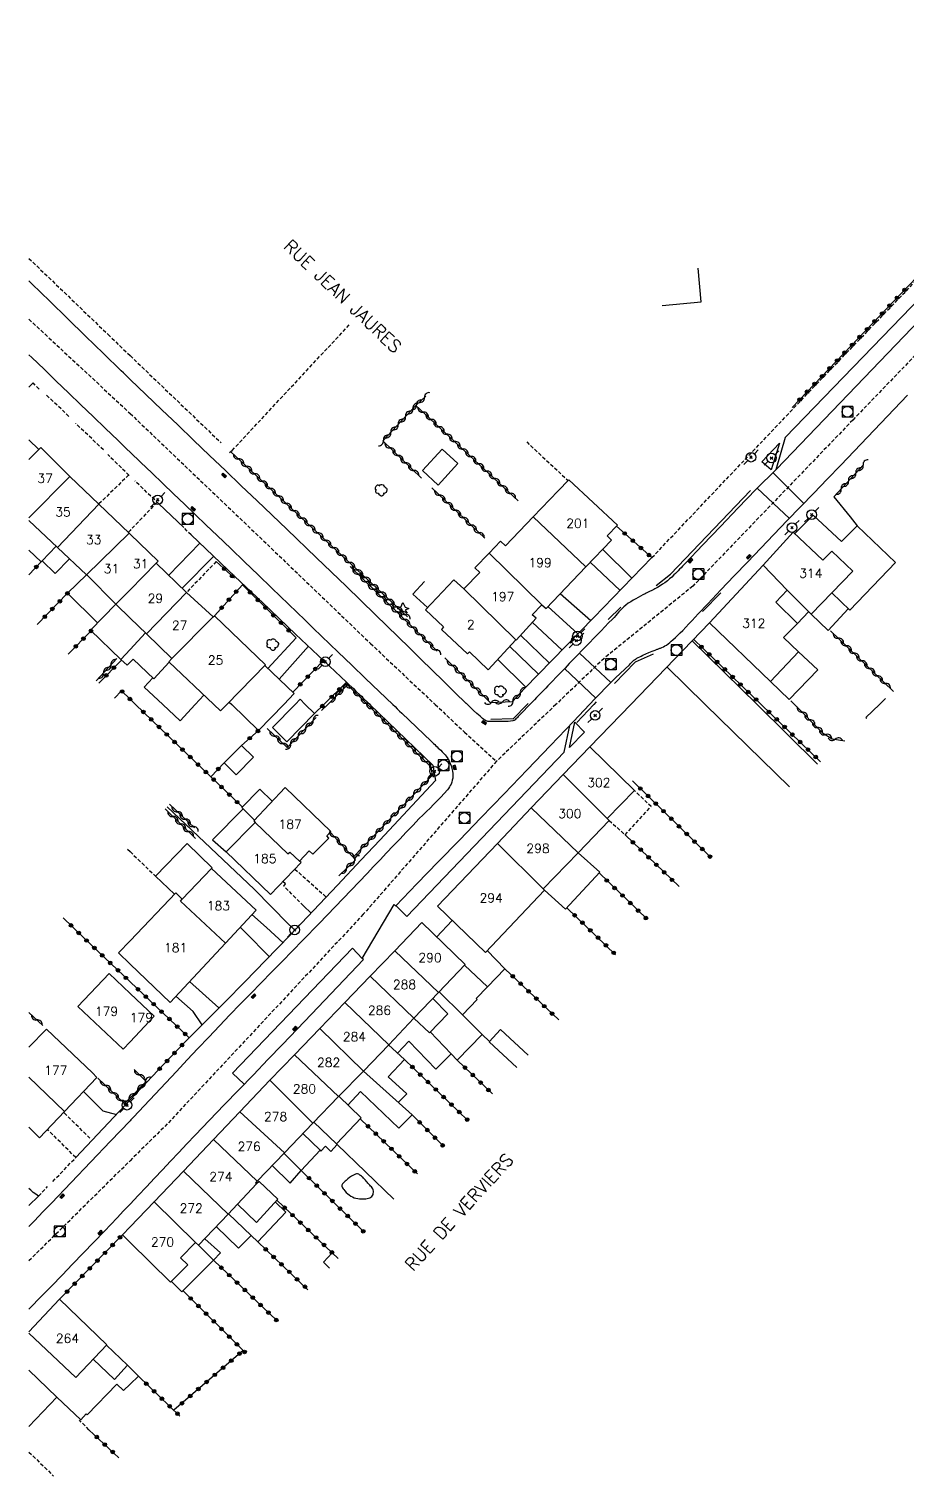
# Model space of a CAD drawing. Header units: millimetres. Extents: x 255999 to 257000, y 144000 to 145001.
# Drawn here: x 256000 to 256121.5, y 144564.2 to 144764.5 of the extents above; entities that cross this region are included whole.
import ezdxf
from ezdxf.enums import TextEntityAlignment as Align

# ---------------------------------------------------------------- set-up
doc = ezdxf.new("R2010")
doc.units = ezdxf.units.MM
doc.linetypes.add('DASHED', pattern=[0.75, 0.5, -0.25])
doc.layers.get('0').update_dxf_attribs({"linetype": 'CONTINUOUS'})
for name, color, linetype in [('W0001', 6, 'DASHED'), ('W0006', 2, 'CONTINUOUS'), ('W0008', 7, 'CONTINUOUS'), ('W0010', 4, 'CONTINUOUS'), ('W0014', 7, 'CONTINUOUS'), ('W0017', 7, 'CONTINUOUS'), ('W0020', 2, 'CONTINUOUS'), ('W0021', 2, 'CONTINUOUS'), ('W0101', 7, 'CONTINUOUS'), ('W0104', 1, 'CONTINUOUS'), ('W0112', 1, 'DASHED'), ('W0300', 7, 'CONTINUOUS'), ('W0303', 7, 'CONTINUOUS'), ('W0310', 3, 'CONTINUOUS'), ('W0323', 7, 'CONTINUOUS'), ('W0333', 7, 'CONTINUOUS'), ('W0401', 7, 'CONTINUOUS'), ('W0420', 7, 'CONTINUOUS'), ('W0473', 7, 'CONTINUOUS'), ('W0515', 5, 'CONTINUOUS'), ('W0989', 7, 'CONTINUOUS'), ('W0991', 7, 'CONTINUOUS'), ('W1102', 7, 'CONTINUOUS')]:
    doc.layers.add(name, color=color, linetype=linetype)
doc.styles.get("Standard").update_dxf_attribs({"font": 'romans.shx', "width": 0.85})

# ---------------------------------------------------------------- blocks, each defined once
blk = doc.blocks.new('T473')
for p, q in [((-0.166667, 0.166667), (0.166667, -0.166667)), ((-0.166667, -0.166667), (0.166667, 0.166667)), ((0.500001, 0.500001), (1.000002, 1.000002)), ((-1.000002, -1.000002), (-0.500001, -0.500001))]:
    blk.add_line(p, q)
blk.add_ellipse((0, 0), major_axis=(0.471405, 0.471405), ratio=1, start_param=5.4977871438, end_param=11.780972451)
blk = doc.blocks.new('T300')
for p, q in [((-0.8, 0.51), (-0.86, 0.34)), ((-0.86, 0.34), (-0.86, 0.17)), ((-0.86, 0.17), (-0.74, 0.06)), ((-0.69, 0.63), (-0.8, 0.51)), ((-0.8, -0.06), (-0.74, 0.06)), ((-0.74, 0.06), (-0.69, 0.11)), ((-0.57, 0.69), (-0.69, 0.63)), ((-0.46, 0.69), (-0.57, 0.69)), ((-0.29, 0.63), (-0.46, 0.69)), ((-0.29, 0.63), (-0.17, 0.74)), ((-0.23, 0.57), (-0.29, 0.63)), ((-0.17, 0.74), (-0.06, 0.8)), ((-0.06, 0.8), (0.06, 0.8)), ((0.06, 0.8), (0.23, 0.74)), ((0.23, 0.74), (0.34, 0.63)), ((0.34, 0.63), (0.4, 0.51)), ((0.46, 0.46), (0.34, 0.46)), ((0.4, 0.51), (0.4, 0.46)), ((0.57, 0.4), (0.46, 0.46)), ((0.57, 0.4), (0.69, 0.29)), ((0.69, 0.29), (0.74, 0.17)), ((0.74, 0.06), (0.69, -0.17)), ((0.74, 0.17), (0.74, 0.06)), ((-0.8, -0.17), (-0.8, -0.06)), ((-0.8, -0.23), (-0.8, -0.17)), ((-0.74, -0.34), (-0.8, -0.23)), ((-0.69, -0.4), (-0.74, -0.34)), ((-0.51, -0.46), (-0.69, -0.4)), ((-0.4, -0.46), (-0.51, -0.46)), ((-0.4, -0.46), (-0.34, -0.46)), ((-0.34, -0.46), (-0.34, -0.4)), ((-0.34, -0.51), (-0.34, -0.46)), ((-0.29, -0.63), (-0.34, -0.51)), ((-0.17, -0.74), (-0.29, -0.63)), ((-0.06, -0.8), (-0.17, -0.74)), ((0.06, -0.8), (-0.06, -0.8)), ((0.17, -0.74), (0.06, -0.8)), ((0.23, -0.69), (0.17, -0.74)), ((0.29, -0.46), (0.23, -0.46)), ((0.29, -0.63), (0.23, -0.69)), ((0.46, -0.4), (0.29, -0.46)), ((0.34, -0.51), (0.29, -0.63)), ((0.34, -0.51), (0.34, -0.46)), ((0.57, -0.34), (0.46, -0.4)), ((0.63, -0.29), (0.57, -0.34)), ((0.69, -0.17), (0.63, -0.29))]:
    blk.add_line(p, q)
blk = doc.blocks.new('T420')
for p, q in [((0.75, 0.75), (-0.75, 0.75)), ((-0.75, 0.75), (-0.75, -0.75)), ((0.75, 0.75), (0.75, -0.75)), ((0.75, -0.75), (-0.75, -0.75))]:
    blk.add_line(p, q)
blk.add_ellipse((0, 0), major_axis=(-0.53, 0.53), ratio=1, start_param=3.926991, end_param=10.210176)
blk = doc.blocks.new('T401')
for p, q in [((-0.3, 0.3), (0, 0.3)), ((-0.3, -0.25), (-0.3, 0.3)), ((-0.3, 0.15), (0, 0.15)), ((-0.3, 0), (0, 0)), ((0, 0.3), (0, -0.25)), ((-0.3, -0.15), (0, -0.15)), ((-0.3, -0.25), (-0.3, -0.3)), ((-0.3, -0.3), (0, -0.3)), ((0, -0.3), (0, -0.25))]:
    blk.add_line(p, q)
blk = doc.blocks.new('T303')
for p, q in [((-0.77, 0), (-0.28, 0.21)), ((-0.28, -0.21), (-0.77, 0)), ((-0.28, 0.21), (0, 0.83)), ((0, 0.83), (0.28, 0.21)), ((0.28, 0.21), (0.83, 0)), ((0.83, 0), (0.28, -0.21)), ((-0.49, -0.63), (-0.28, -0.21)), ((0, -0.35), (-0.49, -0.63)), ((0.56, -0.63), (0, -0.35)), ((0.28, -0.21), (0.56, -0.63))]:
    blk.add_line(p, q)
blk = doc.blocks.new('t310o')
at = {"color": 0, "linetype": 'Continuous'}
for centre, start, end in [((-0.5, 0.38), 216.8699, 323.1304), ((0.5, -0.37), 36.8699, 143.1303)]:
    blk.add_arc(centre, 0.625, start, end, dxfattribs=at)
blk = doc.blocks.new('t323o')
at = {"color": 0, "linetype": 'Continuous'}
for radius in [0.25, 0.15]:
    blk.add_circle((0, 0), radius, dxfattribs=at)

msp = doc.modelspace()

# ---------------------------------------------------------------- linework, layer by layer
at = {"layer": 'W0001'}
for points in [[(256195.74, 144796.29), (256187.9, 144788.56), (256170.92, 144770.86), (256156.11, 144755.4), (256138.83, 144736.1), (256114.03, 144710.35), (256091.88, 144687.36), (256079.6, 144677.37), (256072.94, 144671)], [(256000, 144724.3), (256013.21, 144712.01), (256014, 144711.26)], [(256014, 144711.26), (256032.46, 144693.65), (256047.27, 144679.43), (256056.22, 144671)], [(256056.22, 144671), (256060.29, 144667.16), (256064.72, 144663.14)], [(256072.94, 144671), (256064.72, 144663.14)], [(256064.72, 144663.14), (256046.28, 144641.96), (256019.15, 144612.96), (256014, 144607.87)], [(256000, 144594.04), (256014, 144607.87)]]:
    msp.add_lwpolyline(points, dxfattribs=at)
at = {"layer": 'W0006'}
for points in [[(256137.59, 144739.1), (256135.94, 144740.68), (256123.47, 144727.42), (256104.68, 144707.94), (256103.37, 144703.45)], [(256050.78, 144643.16), (256052.29, 144641.66), (256074.1, 144664.38), (256074.86, 144668.1)]]:
    msp.add_lwpolyline(points, dxfattribs=at)
at = {"layer": 'W0008'}
for points in [[(256103.47, 144703.55), (256137.61, 144739.12)], [(256050.76, 144643.14), (256053.71, 144646.17), (256056.66, 144649.2), (256059.61, 144652.24), (256062.55, 144655.29), (256065.76, 144658.62), (256068.97, 144661.96), (256072.18, 144665.3), (256075.38, 144668.64)], [(256046.13, 144635.84), (256050.57, 144643.31)], [(256050.57, 144643.31), (256050.76, 144643.14)], [(256046.29, 144635.7), (256046.13, 144635.84)]]:
    msp.add_lwpolyline(points, dxfattribs=at)
at = {"layer": 'W0010'}
for points in [[(256086.79, 144687.47), (256088.79, 144689.01), (256099.86, 144700.58)], [(256093.23, 144683.86), (256095.77, 144686.46)], [(256080.17, 144682.76), (256081.9, 144684.46)], [(256086.39, 144677.96), (256083.91, 144676.85), (256081.05, 144673.89)], [(256068.97, 144671), (256067.01, 144669.03), (256063.94, 144668.91)], [(256069.09, 144671.12), (256068.97, 144671)], [(256078.17, 144671), (256075.83, 144668.51)], [(256078.5, 144671.35), (256078.17, 144671)]]:
    msp.add_lwpolyline(points, dxfattribs=at)
at = {"layer": 'W0014'}
for points in [[(256014, 144715.98), (256013.7, 144716.28), (256013.39, 144716.57), (256013.09, 144716.87), (256012.78, 144717.16), (256010.3, 144719.56), (256007.82, 144721.97), (256005.35, 144724.38), (256002.88, 144726.8), (256000.41, 144729.21), (256000, 144729.61)], [(256000, 144719.38), (256000.39, 144719.01), (256002.09, 144717.37), (256003.79, 144715.73), (256005.49, 144714.1), (256007.19, 144712.46), (256008.89, 144710.82), (256010.59, 144709.18), (256012.3, 144707.55), (256012.72, 144707.14), (256013.15, 144706.73), (256013.57, 144706.32), (256014, 144705.91)], [(256060.69, 144671), (256060.65, 144671.04), (256060.61, 144671.08), (256060.57, 144671.11), (256060.53, 144671.15), (256058.95, 144672.67), (256057.37, 144674.2), (256055.81, 144675.74), (256054.24, 144677.28), (256052.68, 144678.82), (256051.11, 144680.36), (256049.55, 144681.89), (256047.97, 144683.42), (256043.89, 144687.37), (256039.79, 144691.3), (256035.68, 144695.23), (256031.58, 144699.15), (256029.39, 144701.26), (256027.19, 144703.36), (256024.99, 144705.46), (256022.79, 144707.56), (256020.59, 144709.67), (256018.39, 144711.77), (256016.19, 144713.88), (256014, 144715.98)], [(256077.6, 144671), (256078.33, 144671.77), (256079.07, 144672.53), (256079.82, 144673.29), (256080.56, 144674.04), (256081.19, 144674.66), (256081.83, 144675.28), (256082.46, 144675.89), (256083.1, 144676.5), (256083.26, 144676.65), (256083.41, 144676.81), (256083.57, 144676.97), (256083.74, 144677.11), (256083.83, 144677.18), (256083.94, 144677.25), (256084.04, 144677.31), (256084.14, 144677.38), (256084.34, 144677.49), (256084.54, 144677.6), (256084.75, 144677.7), (256084.95, 144677.8), (256085.38, 144677.99), (256085.82, 144678.18), (256086.25, 144678.35), (256086.69, 144678.53), (256086.78, 144678.56), (256086.86, 144678.6), (256086.95, 144678.63), (256087.04, 144678.66), (256087.13, 144678.7), (256087.21, 144678.73), (256087.3, 144678.77), (256087.39, 144678.8), (256087.6, 144678.89), (256087.81, 144678.99), (256088.02, 144679.09), (256088.22, 144679.2), (256088.47, 144679.37), (256088.69, 144679.55), (256088.91, 144679.75), (256089.13, 144679.94), (256089.48, 144680.26), (256089.81, 144680.58), (256090.15, 144680.92), (256090.48, 144681.25), (256090.92, 144681.71), (256091.35, 144682.16), (256091.78, 144682.63), (256092.22, 144683.09), (256092.64, 144683.55), (256093.07, 144684.02), (256093.51, 144684.48), (256093.94, 144684.94), (256095.77, 144686.86), (256097.6, 144688.78), (256099.44, 144690.69), (256101.28, 144692.61), (256103.12, 144694.52), (256104.96, 144696.43), (256106.81, 144698.34), (256108.64, 144700.25), (256110.5, 144702.18), (256112.35, 144704.12), (256114.2, 144706.05), (256116.05, 144707.99), (256117.91, 144709.92), (256119.76, 144711.86), (256121.61, 144713.79)], [(256014, 144705.91), (256015.5, 144704.47), (256017.01, 144703.03), (256018.51, 144701.59), (256020.02, 144700.15), (256021.53, 144698.71), (256023.03, 144697.27), (256024.53, 144695.82), (256026.04, 144694.38), (256027.93, 144692.56), (256029.83, 144690.74), (256031.72, 144688.92), (256033.62, 144687.1), (256034.77, 144685.99), (256035.92, 144684.88), (256037.07, 144683.77), (256038.21, 144682.67), (256039.36, 144681.56), (256040.51, 144680.45), (256041.66, 144679.34), (256042.81, 144678.23), (256044.69, 144676.42), (256046.58, 144674.61), (256048.46, 144672.81), (256050.35, 144671)], [(256103.47, 144703.55), (256100.62, 144700.74)], [(256100.62, 144700.74), (256098.17, 144698.19), (256095.72, 144695.63), (256093.27, 144693.07), (256090.82, 144690.51), (256090.63, 144690.31), (256090.44, 144690.11), (256090.25, 144689.9), (256090.06, 144689.7), (256089.87, 144689.5), (256089.68, 144689.3), (256089.48, 144689.1), (256089.28, 144688.91), (256088.98, 144688.63), (256088.67, 144688.36), (256088.36, 144688.09), (256088.03, 144687.84), (256087.69, 144687.62), (256087.35, 144687.4), (256087, 144687.2), (256086.64, 144687), (256086.47, 144686.91), (256086.3, 144686.83), (256086.13, 144686.74), (256085.96, 144686.66), (256085.78, 144686.58), (256085.61, 144686.5), (256085.44, 144686.41), (256085.27, 144686.32), (256084.95, 144686.16), (256084.63, 144685.99), (256084.32, 144685.81), (256084.01, 144685.63), (256083.65, 144685.42), (256083.3, 144685.21), (256082.95, 144684.99), (256082.61, 144684.74), (256082.36, 144684.52), (256082.12, 144684.29), (256081.88, 144684.05), (256081.65, 144683.8), (256081.43, 144683.55), (256081.21, 144683.3), (256080.98, 144683.05), (256080.75, 144682.81), (256080.23, 144682.27), (256079.71, 144681.73), (256079.18, 144681.19), (256078.66, 144680.65), (256078.14, 144680.11), (256077.61, 144679.57), (256077.09, 144679.03), (256076.57, 144678.49), (256075.98, 144677.87), (256075.38, 144677.26), (256074.79, 144676.65), (256074.2, 144676.03), (256073.61, 144675.42), (256073.02, 144674.81), (256072.42, 144674.19), (256071.83, 144673.58), (256071.52, 144673.26), (256071.21, 144672.94), (256070.9, 144672.61), (256070.59, 144672.29), (256070.27, 144671.97), (256069.96, 144671.65), (256069.65, 144671.32), (256069.34, 144671)], [(256017.96, 144698.77), (256021.42, 144695.46)], [(256022.46, 144694.46), (256025.48, 144691.57), (256028.51, 144688.69), (256031.54, 144685.82), (256034.57, 144682.94), (256036.91, 144680.72), (256039.26, 144678.5), (256041.61, 144676.29), (256043.96, 144674.07)], [(256086.22, 144691.31), (256078.19, 144683.01), (256068.6, 144673.22)], [(256083.29, 144671), (256094.21, 144682.29)], [(256043.96, 144674.07), (256047.17, 144671)], [(256050.35, 144671), (256050.67, 144670.7), (256050.98, 144670.39), (256051.3, 144670.09), (256051.62, 144669.78), (256052.63, 144668.82), (256053.63, 144667.85), (256054.64, 144666.89), (256055.65, 144665.92), (256055.82, 144665.76), (256055.99, 144665.61), (256056.16, 144665.45), (256056.33, 144665.29), (256056.5, 144665.13), (256056.66, 144664.97), (256056.83, 144664.81), (256056.99, 144664.65), (256057.2, 144664.45), (256057.4, 144664.25), (256057.6, 144664.05), (256057.77, 144663.82), (256057.98, 144663.51), (256058.16, 144663.18), (256058.32, 144662.84), (256058.45, 144662.49), (256058.55, 144662.15), (256058.62, 144661.79), (256058.67, 144661.44), (256058.67, 144661.08), (256058.65, 144660.8), (256058.6, 144660.52), (256058.53, 144660.25), (256058.43, 144659.99), (256058.32, 144659.78), (256058.2, 144659.58), (256058.06, 144659.39), (256057.91, 144659.2), (256057.46, 144658.67), (256056.99, 144658.15), (256056.51, 144657.65), (256056.01, 144657.15), (256055.51, 144656.67), (256055.01, 144656.19), (256054.52, 144655.7), (256054.03, 144655.2), (256053.12, 144654.26), (256052.22, 144653.31), (256051.32, 144652.36), (256050.42, 144651.42), (256049.51, 144650.47), (256048.61, 144649.52), (256047.71, 144648.57), (256046.81, 144647.63), (256044.59, 144645.31), (256042.37, 144643), (256040.15, 144640.69), (256037.92, 144638.39), (256036.48, 144636.9), (256035.04, 144635.42), (256033.59, 144633.95), (256032.14, 144632.47), (256030.69, 144630.99), (256029.25, 144629.51), (256027.81, 144628.03), (256026.38, 144626.54), (256024.88, 144624.97), (256023.39, 144623.39), (256021.9, 144621.81), (256020.42, 144620.23), (256018.94, 144618.64), (256017.46, 144617.06), (256015.97, 144615.48), (256014.48, 144613.9), (256014.36, 144613.78), (256014.24, 144613.65), (256014.12, 144613.53), (256014, 144613.4)], [(256047.17, 144671), (256055.91, 144662.61), (256056.25, 144660.46)], [(256069.34, 144671), (256068.93, 144670.58), (256068.53, 144670.16), (256068.12, 144669.74), (256067.71, 144669.32), (256067.61, 144669.21), (256067.52, 144669.1), (256067.41, 144668.99), (256067.3, 144668.89), (256067.22, 144668.84), (256067.14, 144668.8), (256067.05, 144668.77), (256066.97, 144668.74), (256066.35, 144668.64), (256065.72, 144668.63), (256065.09, 144668.65), (256064.48, 144668.66), (256064.29, 144668.65), (256064.1, 144668.64), (256063.91, 144668.64), (256063.73, 144668.64), (256063.65, 144668.64), (256063.58, 144668.64), (256063.51, 144668.65), (256063.43, 144668.67), (256063.36, 144668.69), (256063.29, 144668.72), (256063.22, 144668.76), (256063.15, 144668.8), (256062.96, 144668.93), (256062.78, 144669.07), (256062.61, 144669.22), (256062.43, 144669.37), (256061.99, 144669.76), (256061.55, 144670.17), (256061.12, 144670.59), (256060.69, 144671)], [(256075.38, 144668.64), (256077.6, 144671)], [(256077.62, 144665.14), (256083.29, 144671)], [(256021.4, 144624.09), (256024.26, 144626.94), (256027.11, 144629.8), (256029.94, 144632.67), (256032.76, 144635.57), (256036.09, 144639.03), (256039.4, 144642.51), (256042.7, 144646.01), (256046, 144649.51), (256048.57, 144652.24), (256051.13, 144654.97), (256053.69, 144657.71), (256056.25, 144660.46)], [(256014, 144601.85), (256015.12, 144603.04), (256016.25, 144604.23), (256017.37, 144605.43), (256018.49, 144606.62), (256019.61, 144607.81), (256020.74, 144609), (256021.86, 144610.19), (256022.99, 144611.38), (256025, 144613.48), (256027.02, 144615.58), (256029.04, 144617.68), (256031.06, 144619.77), (256033.08, 144621.86), (256035.1, 144623.96), (256037.11, 144626.05), (256039.13, 144628.15), (256040.92, 144630.04), (256042.72, 144631.92), (256044.51, 144633.81), (256046.29, 144635.7)], [(256017.06, 144619.51), (256014, 144616.27)], [(256014, 144616.27), (256006.49, 144608.3)], [(256014, 144613.4), (256011.29, 144610.55), (256008.57, 144607.7), (256005.84, 144604.85), (256003.12, 144602.01), (256001.94, 144600.79), (256000.77, 144599.57), (256000, 144598.77)], [(256001.34, 144602.96), (256000, 144601.67)], [(256000, 144587.33), (256000.18, 144587.51), (256001.64, 144589.02), (256003.11, 144590.53), (256004.58, 144592.04), (256006.05, 144593.55), (256007.52, 144595.06), (256008.98, 144596.58), (256010.44, 144598.1), (256011.33, 144599.03), (256012.22, 144599.97), (256013.11, 144600.91), (256014, 144601.85)]]:
    msp.add_lwpolyline(points, dxfattribs=at)
for points in [[(256102.71, 144703.44), (256101.45, 144704.58), (256103.9, 144707.14)], [(256075.54, 144668.53), (256076.89, 144667.17), (256074.81, 144665.03)]]:
    msp.add_lwpolyline(points, close=True, dxfattribs=at)
at = {"layer": 'W0017'}
for points in [[(256000.58, 144715.49), (256000, 144714.92)], [(256111.4, 144699.71), (256113.66, 144696.98), (256114.61, 144695.73)], [(256023.65, 144693.33), (256019.34, 144688.9)], [(256083.45, 144688.45), (256079.39, 144692.47)], [(256025.57, 144691.5), (256021.21, 144687.1)], [(256081.84, 144686.78), (256077.68, 144690.67)], [(256077.77, 144682.57), (256073.53, 144686.32)], [(256075.98, 144680.75), (256071.84, 144684.54)], [(256073.79, 144678.51), (256069.68, 144682.36)], [(256036.99, 144680.21), (256033.08, 144675.98)], [(256068.05, 144680.59), (256072.03, 144676.72)], [(256100.77, 144671), (256091.81, 144679.8)], [(256038.68, 144679.06), (256034.62, 144674.51)], [(256066.55, 144679), (256070.54, 144675.2)], [(256068.78, 144673.4), (256064.88, 144677.23)], [(256088.31, 144676.19), (256093.61, 144671)], [(256093.61, 144671), (256105.27, 144659.58)], [(256109.16, 144662.75), (256100.77, 144671)], [(256030.87, 144641.94), (256032.9, 144640.14), (256035.17, 144638.03)], [(256037.98, 144643.14), (256039.07, 144642.11)], [(256033.29, 144636.1), (256029.95, 144639.47), (256029.25, 144640.19)], [(256026.29, 144629.02), (256022.24, 144632.66)], [(256023.97, 144626.68), (256022.73, 144628.49), (256020.35, 144630.64)], [(256007.55, 144617.45), (256010.25, 144614.75), (256012.1, 144614.25)], [(256001.34, 144602.96), (256000.96, 144603.22), (256000.59, 144603.49), (256000.24, 144603.79), (256000, 144604.01)]]:
    msp.add_lwpolyline(points, dxfattribs=at)
at = {"layer": 'W0020'}
for points in [[(256107.24, 144698.79), (256102.98, 144703.07)], [(256100.8, 144700.91), (256105.25, 144696.72)], [(256080.56, 144674.04), (256076.2, 144678.1)], [(256074.13, 144675.96), (256078.48, 144671.87)]]:
    msp.add_lwpolyline(points, dxfattribs=at)
at = {"layer": 'W0021'}
msp.add_lwpolyline([(256046.13, 144635.84), (256044.8, 144637.26), (256028.16, 144619.98), (256029.8, 144618.45)], dxfattribs=at)
at = {"layer": 'W0101'}
for points in [[(256000, 144707.6), (256001.39, 144706.27)], [(256001.39, 144706.27), (256001.39, 144706.28), (256001.65, 144706.53), (256005.64, 144702.55)], [(256005.64, 144702.55), (256009.66, 144698.71)], [(256077.08, 144690.04), (256080.62, 144693.75), (256080.05, 144694.32), (256081.48, 144695.8), (256074.72, 144702.1), (256073.23, 144700.55), (256073.23, 144700.55), (256069.8, 144696.98)], [(256009.66, 144698.71), (256013.86, 144694.69)], [(256000, 144696.45), (256003.95, 144692.72)], [(256069.8, 144696.98), (256065.94, 144692.95), (256065.27, 144693.57), (256063.68, 144691.92)], [(256013.86, 144694.69), (256014, 144694.56)], [(256014, 144694.56), (256017.87, 144690.84), (256017.6, 144690.56)], [(256101.6, 144690.27), (256105.79, 144694.84)], [(256104.93, 144686.8), (256108.25, 144683.49), (256114.04, 144689.44), (256111.13, 144692.2), (256109.89, 144690.98), (256105.79, 144694.84)], [(256003.95, 144692.72), (256007.99, 144688.91)], [(256063.68, 144691.92), (256061.73, 144689.89), (256062.4, 144689.27), (256062.4, 144689.27), (256060.21, 144686.99)], [(256017.6, 144690.56), (256021.83, 144686.51)], [(256070.99, 144684.8), (256071.57, 144684.27), (256077.08, 144690.04)], [(256094.21, 144682.29), (256101.6, 144690.27), (256101.6, 144690.27)], [(256007.99, 144688.91), (256008, 144688.91), (256012.03, 144684.86)], [(256058.8, 144688.26), (256054.89, 144684.11), (256057.38, 144681.72), (256057.08, 144681.39), (256060.7, 144677.98), (256060.96, 144678.28), (256063.54, 144675.81), (256067.41, 144679.92)], [(256060.21, 144686.99), (256058.8, 144688.26)], [(256021.83, 144686.51), (256025.49, 144683.1)], [(256094.21, 144682.29), (256102.64, 144674.18), (256106.49, 144678.28), (256104.42, 144680.25), (256106.37, 144682.21), (256103.39, 144685.13), (256104.93, 144686.8)], [(256012.03, 144684.86), (256012.08, 144684.81), (256014, 144682.96)], [(256067.41, 144679.92), (256067.42, 144679.91), (256070.21, 144682.93), (256069.67, 144683.41), (256070.99, 144684.8)], [(256014, 144682.96), (256016.25, 144680.78)], [(256025.49, 144683.1), (256025.67, 144683.27), (256032.76, 144676.47), (256027.4, 144671)], [(256016.25, 144680.78), (256019.8, 144677.36)], [(256019.8, 144677.36), (256019.37, 144676.89), (256025.57, 144671)], [(256025.57, 144671), (256026.52, 144670.1)], [(256027.4, 144671), (256026.52, 144670.1)], [(256077.62, 144665.14), (256073.96, 144661.31), (256073.96, 144661.31)], [(256077.62, 144665.14), (256083.8, 144659.1), (256080.05, 144655.23)], [(256073.96, 144661.31), (256073.96, 144661.3), (256069.53, 144656.68)], [(256037.46, 144649.33), (256038.8, 144650.73), (256039.28, 144650.28), (256041.52, 144652.51), (256041.21, 144652.83), (256041.79, 144653.42), (256035.45, 144659.53), (256031.11, 144654.88), (256031.33, 144654.65)], [(256069.53, 144656.68), (256064.84, 144651.77), (256064.84, 144651.77)], [(256031.33, 144654.65), (256027.3, 144650.61), (256033.44, 144644.72)], [(256080.05, 144655.23), (256080.05, 144655.21), (256080.31, 144654.96), (256076, 144650.49)], [(256064.84, 144651.77), (256064.84, 144651.77), (256056.55, 144643.11)], [(256076, 144650.49), (256071.18, 144645.49)], [(256025.28, 144648.29), (256021.23, 144644.07)], [(256027.22, 144637.99), (256031.44, 144642.55), (256025.28, 144648.29)], [(256033.44, 144644.72), (256037.68, 144649.14), (256037.46, 144649.33)], [(256021.23, 144644.07), (256021.23, 144644.07), (256020.33, 144644.92), (256014, 144638.3)], [(256071.18, 144645.49), (256071.35, 144645.32), (256063.18, 144636.69), (256056.55, 144643.11)], [(256054.37, 144640.81), (256050.63, 144636.93)], [(256054.37, 144640.81), (256060.38, 144635.02), (256056.68, 144631.14)], [(256014, 144638.3), (256012.38, 144636.61), (256014, 144635.06)], [(256014, 144635.06), (256019.55, 144629.78), (256027.21, 144637.98), (256027.22, 144637.99)], [(256050.63, 144636.93), (256050.63, 144636.93), (256047.23, 144633.41)], [(256011.11, 144633.78), (256006.79, 144629.2), (256013.04, 144623.3), (256014, 144624.33)], [(256014, 144631.02), (256011.11, 144633.78)], [(256047.23, 144633.41), (256043.73, 144629.78), (256043.73, 144629.78)], [(256014, 144624.33), (256017.31, 144627.87), (256014, 144631.02)], [(256043.73, 144629.78), (256043.73, 144629.78), (256040.25, 144626.18), (256040.25, 144626.18)], [(256056.68, 144631.14), (256053.29, 144627.58)], [(256053.29, 144627.58), (256049.8, 144623.92)], [(256002.44, 144626.08), (256000, 144623.57)], [(256004.9, 144614.67), (256009.4, 144619.38), (256008.78, 144620.03), (256002.44, 144626.08)], [(256040.25, 144626.18), (256036.74, 144622.54), (256036.74, 144622.54)], [(256049.8, 144623.92), (256046.31, 144620.26)], [(256036.74, 144622.54), (256036.74, 144622.54), (256033.32, 144618.99), (256033.32, 144618.99)], [(256046.31, 144620.26), (256042.86, 144616.75)], [(256033.32, 144618.99), (256029.17, 144614.63)], [(256042.86, 144616.75), (256039.31, 144613.08)], [(256000, 144612.49), (256001.44, 144611.05), (256004.9, 144614.67)], [(256029.17, 144614.63), (256025.53, 144610.81), (256025.53, 144610.82)], [(256039.31, 144613.08), (256035.36, 144608.98)], [(256025.53, 144610.82), (256025.53, 144610.82), (256021.37, 144606.44), (256021.37, 144606.44)], [(256035.36, 144608.98), (256031.58, 144605.05)], [(256021.37, 144606.44), (256021.37, 144606.44), (256017.31, 144602.18)], [(256031.58, 144605.05), (256031.35, 144604.81), (256031.5, 144604.67), (256027.57, 144600.48)], [(256017.31, 144602.18), (256017.3, 144602.18), (256017.31, 144602.17), (256014, 144598.71)], [(256027.57, 144600.48), (256023.47, 144596.16), (256023.04, 144596.57)], [(256014, 144598.71), (256012.93, 144597.59)], [(256014, 144596.54), (256012.93, 144597.59)], [(256023.04, 144596.57), (256021, 144594.42), (256022, 144593.46), (256019.61, 144591.06), (256014, 144596.54)], [(256004.23, 144588.69), (256000, 144584.21)], [(256000, 144584.01), (256006.51, 144577.87), (256010.78, 144582.41), (256004.23, 144588.69)], [(256000, 144578.9), (256003.88, 144575.16), (256000, 144571.11)]]:
    msp.add_lwpolyline(points, dxfattribs=at)
at = {"layer": 'W0104'}
for points in [[(256087.65, 144726.21), (256093.05, 144726.7), (256092.63, 144731.37)], [(256105.99, 144694.65), (256108.53, 144697.17), (256112.48, 144693.56), (256114.61, 144695.73), (256119.92, 144690.62), (256113.61, 144684.05), (256111.11, 144686.43)], [(256000, 144692.35), (256001.7, 144690.73), (256001.82, 144690.89)], [(256005.63, 144691.14), (256003.63, 144689.14), (256001.82, 144690.89), (256003.77, 144692.89)], [(256009.51, 144682.3), (256005.36, 144686.39), (256007.99, 144688.91)], [(256053.14, 144686.27), (256054.76, 144688.02)], [(256053.14, 144686.27), (256055.15, 144684.4)], [(256014, 144678.6), (256012.71, 144677.23), (256008.51, 144681.28), (256012.03, 144684.86)], [(256106.37, 144682.21), (256107.91, 144683.83)], [(256113.4, 144684.25), (256110.61, 144681.24), (256108.25, 144683.49)], [(256016.14, 144680.89), (256014, 144678.6)], [(256102.64, 144674.18), (256105.23, 144671.68), (256109.19, 144675.77), (256106.49, 144678.28)], [(256012.71, 144677.23), (256013.59, 144676.43), (256014, 144676.84)], [(256014, 144676.84), (256014.43, 144677.28), (256017.28, 144674.54), (256019.41, 144676.85)], [(256035.26, 144671), (256036.71, 144672.5), (256032.67, 144676.37)], [(256017.14, 144674.67), (256015.96, 144673.41), (256018.53, 144671)], [(256023.02, 144671), (256024.21, 144672.29)], [(256037.53, 144671.71), (256036.83, 144671)], [(256038.25, 144671), (256037.53, 144671.71)], [(256118.57, 144671.83), (256117.71, 144671)], [(256018.53, 144671), (256020.95, 144668.73), (256023.02, 144671)], [(256027.73, 144671.33), (256028.07, 144671)], [(256028.07, 144671), (256031.78, 144667.41), (256035.26, 144671)], [(256036.83, 144671), (256033.69, 144667.81), (256035.71, 144665.83), (256039.54, 144669.73), (256038.25, 144671)], [(256117.71, 144671), (256115.84, 144669.2)], [(256115.84, 144669.2), (256115.95, 144669.11)], [(256033.66, 144657.61), (256031.94, 144659.28), (256029.46, 144656.76), (256031.2, 144654.97)], [(256025.42, 144652.28), (256029.64, 144656.57)], [(256021.89, 144651.78), (256017.53, 144647.22), (256020.17, 144644.75)], [(256021.89, 144651.78), (256025.36, 144648.38), (256025.28, 144648.29)], [(256025.42, 144652.28), (256027.3, 144650.61)], [(256071.35, 144645.32), (256074.28, 144642.69), (256079, 144647.79), (256076, 144650.49)], [(256056.43, 144638.82), (256058.6, 144641.12)], [(256063.42, 144636.94), (256065.88, 144634.42), (256063.49, 144631.94)], [(256060.27, 144634.91), (256063.49, 144631.94), (256061.92, 144630.29), (256062.05, 144630.17), (256060.03, 144628.05)], [(256053.29, 144627.58), (256055.43, 144625.58), (256057.98, 144628.17), (256055.9, 144630.33)], [(256058.44, 144622.64), (256059.27, 144621.79), (256062.73, 144625.33), (256060.07, 144628.02), (256056.77, 144631.23)], [(256055.55, 144625.71), (256058.44, 144622.64), (256056.32, 144620.52), (256052.6, 144624.42), (256051, 144622.77)], [(256067.53, 144620.75), (256063.7, 144624.32), (256065.28, 144626.02)], [(256065.28, 144626.02), (256069.09, 144622.47)], [(256051.12, 144615.93), (256052.3, 144617.14), (256049.7, 144619.47), (256051.99, 144621.87), (256049.76, 144623.88)], [(256044.15, 144615.57), (256045.87, 144617.46), (256051.2, 144612.35), (256053.02, 144614.23), (256046.31, 144620.26)], [(256039.45, 144613.22), (256042.55, 144610.2), (256045.96, 144613.79), (256042.9, 144616.8)], [(256037.7, 144606.5), (256040.29, 144609.32), (256037.91, 144611.62)], [(256040.29, 144609.32), (256040.4, 144609.21), (256041.04, 144609.86), (256041.77, 144609.16)], [(256041.77, 144609.16), (256042.66, 144610.1), (256042.55, 144610.2)], [(256033.65, 144607.2), (256036.17, 144604.76), (256037.7, 144606.5), (256035.28, 144608.89)], [(256028.86, 144601.86), (256031.49, 144599.31), (256034.45, 144602.55), (256031.88, 144604.99), (256031.5, 144604.67)], [(256034.1, 144602.17), (256035.54, 144600.77), (256031.69, 144596.62), (256030.76, 144597.5)], [(256025.92, 144598.75), (256029.02, 144595.75), (256030.76, 144597.5), (256027.61, 144600.53)], [(256021.18, 144589.71), (256025.55, 144594.1), (256023.47, 144596.16)], [(256025.55, 144594.1), (256026.52, 144595.1), (256024.33, 144597.08)], [(256041.59, 144593.02), (256040.76, 144593.81), (256041.99, 144595.12), (256042.8, 144594.32)], [(256021.18, 144589.71), (256019.71, 144591.16)], [(256010.73, 144582.36), (256013.63, 144579.58), (256011.83, 144577.61), (256008.9, 144580.41)], [(256013.63, 144579.58), (256014, 144579.21)], [(256014, 144579.21), (256015.16, 144578.05), (256014, 144576.94)], [(256014, 144576.94), (256013.08, 144576.05), (256012.17, 144576.96), (256008.08, 144572.71), (256007.9, 144572.83), (256007.17, 144572.02), (256003.88, 144575.16)]]:
    msp.add_lwpolyline(points, dxfattribs=at)
for points in [[(256057.19, 144706.33), (256054.47, 144703.36), (256056.64, 144701.36), (256059.37, 144704.34)], [(256029.43, 144665.34), (256027.02, 144662.91), (256028.67, 144661.27), (256031.09, 144663.7)]]:
    msp.add_lwpolyline(points, close=True, dxfattribs=at)
at = {"layer": 'W0112'}
for points in [[(256086.22, 144691.31), (256108.96, 144715.27), (256142.77, 144750.41)], [(256000, 144732.71), (256010.93, 144722.21), (256014, 144719.26)], [(256027.77, 144705.87), (256028.13, 144706.15), (256044.46, 144723.66)], [(256014, 144719.26), (256026.61, 144707.19)], [(256001.4, 144714.64), (256000.58, 144715.49)], [(256005.53, 144710.86), (256002.29, 144713.94)], [(256010.32, 144706.23), (256006.48, 144709.86)], [(256068.89, 144707.33), (256074.61, 144701.98)], [(256013.87, 144702.7), (256010.9, 144705.58)], [(256013.81, 144702.75), (256009.66, 144698.71)], [(256017.96, 144698.77), (256014.66, 144701.93)], [(256017.73, 144698.99), (256014, 144695.07)], [(256014, 144695.07), (256013.75, 144694.8)], [(256022.46, 144694.46), (256021.42, 144695.46)], [(256025.92, 144690.78), (256021.83, 144686.51)], [(256080.31, 144654.96), (256082.51, 144652.96), (256086.12, 144656.86), (256083.8, 144659.1)], [(256013.64, 144650.98), (256014, 144650.63)], [(256014, 144650.63), (256017.53, 144647.22)], [(256036.81, 144648.23), (256041.16, 144644.33)], [(256037.98, 144643.14), (256035.3, 144645.86), (256035.53, 144646.16), (256035.15, 144646.5)], [(256008.45, 144610.97), (256004.79, 144614.56)], [(256003.3, 144604.99), (256006.49, 144608.3), (256002.55, 144612.21)], [(256001.34, 144602.96), (256002.58, 144604.28)], [(256008.31, 144570.65), (256006.99, 144571.96)], [(256000, 144567.55), (256003.41, 144564.23)]]:
    msp.add_lwpolyline(points, dxfattribs=at)
at = {"layer": 'W0310'}
for points in [[(256054.95, 144713.64), (256053.55, 144712.38), (256067.73, 144699.18)], [(256053.55, 144712.38), (256048.98, 144707.46), (256054.31, 144702.33)], [(256027.92, 144705.99), (256052.38, 144683.14)], [(256111.4, 144699.71), (256115.51, 144704.16)], [(256055.78, 144700.98), (256063.1, 144693.99)], [(256056.5, 144678.37), (256044.46, 144690.08)], [(256110.95, 144681.19), (256119.58, 144672.88)], [(256012.17, 144677.37), (256009.32, 144674.26)], [(256057.54, 144677.44), (256063.84, 144671.29), (256066.95, 144671.42), (256068.6, 144673.22)], [(256046.86, 144671), (256044.09, 144673.73), (256041.36, 144671)], [(256119.58, 144672.88), (256119.67, 144672.8)], [(256041.36, 144671), (256040.51, 144670.16)], [(256044.88, 144649.85), (256055.87, 144661.23), (256055.69, 144662.33), (256046.86, 144671)], [(256105.47, 144671.52), (256105.98, 144671)], [(256105.98, 144671), (256109.84, 144667.08), (256111.17, 144666.26), (256112.93, 144665.98)], [(256039.76, 144669.21), (256035.75, 144665.04), (256032.96, 144667.66)], [(256018.84, 144656.54), (256023.04, 144652.46)], [(256022.91, 144653.92), (256019.44, 144657.18)], [(256041.76, 144653.27), (256045.19, 144649.52), (256042.87, 144647.3)], [(256000, 144628.37), (256001.91, 144626.58)], [(256014, 144616.56), (256016.24, 144618.83), (256014.58, 144620.48)], [(256009.52, 144619.31), (256013.21, 144615.77), (256014, 144616.56)]]:
    msp.add_lwpolyline(points, dxfattribs=at)
at = {"layer": 'W0323'}
for points in [[(256142.6, 144750.58), (256128.98, 144736.49), (256105.62, 144712.09)], [(256086.22, 144691.31), (256081.34, 144695.65)], [(256001.7, 144690.73), (256000, 144688.94)], [(256028.44, 144688.45), (256025.92, 144690.78)], [(256005.36, 144686.39), (256001.16, 144682.05)], [(256029.55, 144687.56), (256025.67, 144683.27)], [(256036.99, 144680.21), (256029.55, 144687.56)], [(256008.6, 144681.19), (256005.44, 144677.97)], [(256092, 144680.01), (256101.34, 144671)], [(256009.66, 144673.94), (256012.81, 144677.14)], [(256040.77, 144677.08), (256036.51, 144672.69)], [(256040.83, 144671), (256043.96, 144674.07)], [(256014, 144671.73), (256012.82, 144672.86), (256011.85, 144671.85)], [(256014.75, 144671), (256014, 144671.73)], [(256029.51, 144656.81), (256014.75, 144671)], [(256039.54, 144669.73), (256040.83, 144671)], [(256101.34, 144671), (256109.56, 144663.07)], [(256031.78, 144667.41), (256029.43, 144665.34)], [(256027.02, 144662.91), (256025.16, 144660.99)], [(256094.29, 144649.91), (256083.54, 144660.42)], [(256082.51, 144652.96), (256089.98, 144645.79)], [(256085.51, 144641.33), (256078.9, 144647.68)], [(256081.19, 144636.37), (256074.45, 144642.87)], [(256004.75, 144641.47), (256008.69, 144637.66), (256014, 144632.62)], [(256065.88, 144634.42), (256073.33, 144627.34)], [(256014, 144632.62), (256022.18, 144624.87)], [(256017.05, 144619.51), (256021.4, 144624.09)], [(256062.73, 144625.33), (256063.74, 144624.37)], [(256060.72, 144613.48), (256051.99, 144621.87)], [(256059.27, 144621.79), (256064.14, 144617.13)], [(256045.85, 144613.68), (256053.76, 144606.04)], [(256057.36, 144609.89), (256053.02, 144614.23)], [(256037.7, 144606.5), (256046.31, 144598.07)], [(256041.99, 144595.12), (256034.3, 144602.39)], [(256012.93, 144597.59), (256004.23, 144588.69)], [(256031.69, 144596.62), (256038.62, 144590.02)], [(256034.31, 144585.76), (256025.55, 144594.1)], [(256021.33, 144589.86), (256029.87, 144581.38)], [(256029.64, 144581.61), (256020.06, 144573.33)], [(256015.16, 144578.05), (256020.9, 144572.52)], [(256008.31, 144570.65), (256012.45, 144566.75)]]:
    msp.add_lwpolyline(points, dxfattribs=at)
at = {"layer": 'W0333'}
for points in [[(256019.13, 144656.85), (256031.18, 144645.46), (256035.94, 144640.58), (256036.85, 144639.77)], [(256042.66, 144610.1), (256050.49, 144602.54)]]:
    msp.add_lwpolyline(points, dxfattribs=at)
at = {"layer": 'W0515'}
msp.add_lwpolyline([(256044.14, 144605.34, 0.027682), (256043.67, 144604.93, 0.065417), (256043.4, 144604.65, 0.171696), (256043.3, 144604.34, 0.143887), (256043.58, 144603.9, 0.069347), (256044.32, 144603.13, 0.091017), (256045.26, 144602.67, 0.072475), (256046.25, 144602.59, 0.084124), (256047, 144602.68, 0.158123), (256047.56, 144603.05, 0.112826), (256047.66, 144603.35, 0.035992), (256047.68, 144603.66, 0.116865), (256047.61, 144603.98, 0.084677), (256047.4, 144604.25, -0.019946), (256047.16, 144604.49, -0.006831), (256046.69, 144605.04, 0.026451), (256046.2, 144605.57, 0.045908), (256045.81, 144605.89, 0.106642), (256045.49, 144606.06, 0.133058), (256045.19, 144606.02, 0.071895), (256044.14, 144605.34)], format="xyb", dxfattribs=at)
at = {"layer": 'W1102'}
for points in [[(256001.39, 144706.27), (256000, 144704.87)], [(256000, 144696.82), (256005.64, 144702.55)], [(256009.66, 144698.71), (256003.95, 144692.72)], [(256077.08, 144690.04), (256069.8, 144696.98)], [(256007.99, 144688.91), (256013.86, 144694.69)], [(256070.99, 144684.8), (256063.68, 144691.92)], [(256017.6, 144690.56), (256014, 144686.88)], [(256101.6, 144690.27), (256104.93, 144686.8)], [(256014, 144686.88), (256012.03, 144684.86)], [(256016.25, 144680.78), (256021.83, 144686.51)], [(256060.21, 144686.99), (256067.41, 144679.92)], [(256019.8, 144677.36), (256025.49, 144683.1)], [(256080.05, 144655.23), (256073.96, 144661.31)], [(256069.53, 144656.68), (256076, 144650.49)], [(256031.33, 144654.65), (256035.85, 144650.32), (256036.09, 144650.56), (256037.46, 144649.33)], [(256071.18, 144645.49), (256064.84, 144651.77)], [(256027.22, 144637.99), (256020.96, 144643.76), (256021.23, 144644.07)], [(256050.63, 144636.93), (256056.68, 144631.14)], [(256047.23, 144633.41), (256053.29, 144627.58)], [(256043.73, 144629.78), (256049.8, 144623.92)], [(256046.31, 144620.26), (256040.25, 144626.18)], [(256036.74, 144622.54), (256042.86, 144616.75)], [(256004.9, 144614.67), (256000, 144619.42)], [(256033.32, 144618.99), (256039.31, 144613.08)], [(256029.17, 144614.63), (256035.36, 144608.98)], [(256025.53, 144610.82), (256031.58, 144605.05)], [(256021.37, 144606.44), (256027.57, 144600.48)], [(256023.04, 144596.57), (256017.31, 144602.18)]]:
    msp.add_lwpolyline(points, dxfattribs=at)

# ---------------------------------------------------------------- block references
at = {"layer": 'W0300'}
for p in [(256048.79, 144700.63), (256033.78, 144679.27), (256065.29, 144672.79)]:
    msp.add_blockref('T300', p, dxfattribs=at)
at = {"layer": 'W0303'}
msp.add_blockref('T303', (256051.77, 144684.27), dxfattribs=at)
at = {"layer": 'W0310'}
for p, rotation in [((256054.75, 144713.47), 221.8715825648269), ((256052.12, 144710.84), 227.2153548331447), ((256053.14, 144711.94), 227.2153548331447), ((256053.64, 144712.46), 221.8715825648269), ((256054.55, 144711.44), 317.0619749932594), ((256051.1, 144709.74), 227.2153548331447), ((256055.65, 144710.42), 317.0619749932594), ((256056.75, 144709.4), 317.0619749932594), ((256049.06, 144707.54), 227.2153548331447), ((256050.08, 144708.64), 227.2153548331447), ((256057.85, 144708.38), 317.0619749932594), ((256058.95, 144707.36), 317.0619749932594), ((256029.02, 144704.96), 316.958749799752), ((256049.98, 144706.49), 316.1024442712795), ((256051.07, 144705.45), 316.1024442712795), ((256060.04, 144706.34), 317.0619749932594), ((256061.14, 144705.31), 317.0619749932594), ((256030.11, 144703.94), 316.958749799752), ((256031.21, 144702.91), 316.958749799752), ((256052.15, 144704.41), 316.1024442712795), ((256053.23, 144703.37), 316.1024442712795), ((256062.24, 144704.29), 317.0619749932594), ((256063.34, 144703.27), 317.0619749932594), ((256114.45, 144703.01), 47.23932671439729), ((256115.47, 144704.12), 47.23932671439729), ((256032.3, 144701.89), 316.958749799752), ((256033.4, 144700.87), 316.958749799752), ((256064.44, 144702.25), 317.0619749932594), ((256065.53, 144701.23), 317.0619749932594), ((256112.42, 144700.81), 47.23932671439729), ((256113.43, 144701.91), 47.23932671439729), ((256034.5, 144699.84), 316.958749799752), ((256035.59, 144698.82), 316.958749799752), ((256056.86, 144699.94), 316.3217908592296), ((256057.95, 144698.91), 316.3217908592296), ((256066.63, 144700.2), 317.0619749932594), ((256036.69, 144697.8), 316.958749799752), ((256037.79, 144696.77), 316.958749799752), ((256059.03, 144697.87), 316.3217908592296), ((256060.12, 144696.84), 316.3217908592296), ((256038.88, 144695.75), 316.958749799752), ((256061.2, 144695.8), 316.3217908592296), ((256062.29, 144694.76), 316.3217908592296), ((256039.98, 144694.72), 316.958749799752), ((256041.07, 144693.7), 316.958749799752), ((256042.17, 144692.68), 316.958749799752), ((256043.27, 144691.65), 316.958749799752), ((256044.36, 144690.63), 316.958749799752), ((256045.46, 144689.61), 316.958749799752), ((256045.54, 144689.03), 135.7915011461154), ((256046.56, 144688.58), 316.958749799752), ((256046.61, 144687.99), 135.7915011461154), ((256047.65, 144687.56), 316.958749799752), ((256047.69, 144686.94), 135.7915011461154), ((256048.75, 144686.53), 316.958749799752), ((256048.76, 144685.9), 135.7915011461154), ((256049.84, 144685.51), 316.958749799752), ((256049.84, 144684.85), 135.7915011461154), ((256050.91, 144683.8), 135.7915011461154), ((256050.94, 144684.49), 316.958749799752), ((256051.99, 144682.76), 135.7915011461154), ((256052.04, 144683.46), 316.958749799752), ((256053.06, 144681.71), 135.7915011461154), ((256054.14, 144680.67), 135.7915011461154), ((256055.21, 144679.62), 135.7915011461154), ((256112.03, 144680.15), 316.1013843028577), ((256113.11, 144679.11), 316.1013843028577), ((256056.29, 144678.57), 135.7915011461154), ((256114.19, 144678.07), 316.1013843028577), ((256115.27, 144677.03), 316.1013843028577), ((256010.33, 144675.37), 227.4748469035672), ((256011.35, 144676.47), 227.4748469035672), ((256058.61, 144676.39), 315.6850705652708), ((256059.68, 144675.35), 315.6850705652708), ((256116.35, 144675.99), 316.1013843028577), ((256117.43, 144674.95), 316.1013843028577), ((256043.48, 144673.12), 224.9358569768972), ((256044.55, 144673.28), 135.5057503657336), ((256060.75, 144674.3), 315.6850705652708), ((256061.83, 144673.25), 315.6850705652708), ((256118.51, 144673.91), 316.1013843028577), ((256042.42, 144672.06), 224.9358569768972), ((256045.62, 144672.22), 135.5057503657336), ((256046.69, 144671.17), 135.5057503657336), ((256062.9, 144672.2), 315.6850705652708), ((256064.03, 144671.29), 2.522331281987373), ((256065.53, 144671.36), 2.522331281987373), ((256067, 144671.48), 47.42464898318644), ((256068.02, 144672.58), 47.42464898318644), ((256039.34, 144668.77), 226.1408647223932), ((256047.44, 144670.44), 135.5057503655908), ((256048.51, 144669.39), 135.5057503655908), ((256107.03, 144669.93), 314.5312268095803), ((256108.08, 144668.86), 314.5312268095803), ((256038.3, 144667.69), 226.1408647223932), ((256049.58, 144668.34), 135.5057503655908), ((256050.65, 144667.28), 135.5057503655908), ((256109.14, 144667.79), 314.5312268095803), ((256034.06, 144666.63), 136.7902414289139), ((256035.15, 144665.6), 136.7902414289139), ((256036.22, 144665.53), 226.1408647223932), ((256037.26, 144666.61), 226.1408647223932), ((256051.72, 144666.23), 135.5057503655908), ((256052.79, 144665.18), 135.5057503655908), ((256110.26, 144666.82), 328.5479389870326), ((256111.6, 144666.19), 350.9841530417083), ((256053.86, 144664.13), 135.5057503655908), ((256054.93, 144663.08), 135.5057503655908), ((256055.76, 144661.91), 99.4538213504373), ((256054.26, 144659.57), 46.00391806224032), ((256055.3, 144660.64), 46.00391806224032), ((256052.18, 144657.41), 46.00391806224032), ((256053.22, 144658.49), 46.00391806224032), ((256019.92, 144655.49), 315.7982293782551), ((256020.53, 144656.15), 136.6701234813672), ((256021.63, 144655.13), 136.6701234813672), ((256050.09, 144655.25), 46.00391806224032), ((256051.14, 144656.33), 46.00391806224032), ((256020.99, 144654.45), 315.7982293782551), ((256022.07, 144653.4), 315.7982293782551), ((256022.72, 144654.1), 136.6701234813672), ((256042.29, 144652.68), 312.4578485056231), ((256048.01, 144653.09), 46.00391806224032), ((256049.05, 144654.17), 46.00391806224032), ((256043.31, 144651.58), 312.4578485056231), ((256045.93, 144650.93), 46.00391806224032), ((256046.97, 144652.01), 46.00391806224032), ((256044.32, 144650.47), 312.4578485056231), ((256045.04, 144649.37), 223.7241637843969), ((256043.96, 144648.34), 223.7241637843969), ((256001.09, 144627.34), 316.7792170679687), ((256015.31, 144619.76), 135.1728895765493), ((256016.11, 144618.7), 45.3389129159228), ((256010.6, 144618.28), 316.1868974514051), ((256011.68, 144617.24), 316.1868974514051), ((256015.05, 144617.63), 45.3389129159228), ((256012.77, 144616.2), 316.1868974514051), ((256013.83, 144616.39), 45.3389129153334)]:
    msp.add_blockref('t310o', p, dxfattribs=dict(at, rotation=rotation))
at = {"layer": 'W0323'}
for p, rotation in [((256121.18, 144728.34), 226.2497955069527), ((256119.11, 144726.18), 226.2497955069527), ((256120.14, 144727.26), 226.2497955069527), ((256117.03, 144724.01), 226.2497955069527), ((256118.07, 144725.09), 226.2497955069527), ((256114.96, 144721.84), 226.2497955069527), ((256116, 144722.92), 226.2497955069527), ((256112.88, 144719.67), 226.2497955069527), ((256113.92, 144720.76), 226.2497955069527), ((256110.81, 144717.51), 226.2497955069527), ((256111.85, 144718.59), 226.2497955069527), ((256108.73, 144715.34), 226.2497955069527), ((256109.77, 144716.42), 226.2497955069527), ((256107.7, 144714.26), 226.2497955069527), ((256106.66, 144713.17), 226.2497955069527), ((256082.46, 144694.65), 138.2920922647417), ((256083.58, 144693.66), 138.2920922647417), ((256084.7, 144692.66), 138.2920922647417), ((256085.82, 144691.66), 138.2920922647417), ((256001.03, 144690.02), 226.5156142496018), ((256027.02, 144689.77), 137.2143650676146), ((256028.12, 144688.75), 137.2143650676146), ((256004.29, 144685.28), 225.9663321764712), ((256005.33, 144686.36), 225.9663321764712), ((256027.68, 144685.49), 227.8736005910939), ((256028.68, 144686.61), 227.8736005910939), ((256030.61, 144686.5), 135.4029390609375), ((256031.68, 144685.45), 135.4029390609375), ((256003.24, 144684.21), 225.9663321764712), ((256026.67, 144684.38), 227.8736005910939), ((256032.75, 144684.4), 135.4029390609375), ((256033.82, 144683.34), 135.4029390609375), ((256002.2, 144683.13), 225.9663321764712), ((256034.89, 144682.29), 135.4029390609375), ((256035.95, 144681.24), 135.4029390609375), ((256007.54, 144680.11), 225.5699049585728), ((256008.59, 144681.18), 225.5699049585728), ((256006.49, 144679.04), 225.5699049585728), ((256093.08, 144678.97), 316.0298741225046), ((256094.16, 144677.92), 316.0298741225046), ((256011.76, 144676.08), 45.53857314760546), ((256039.64, 144675.92), 225.8675498207588), ((256040.69, 144677), 225.8675498207588), ((256095.24, 144676.88), 316.0298741225046), ((256096.32, 144675.84), 316.0298741225046), ((256010.71, 144675.01), 45.53857314760546), ((256037.55, 144673.77), 225.8675498207588), ((256038.6, 144674.85), 225.8675498207588), ((256097.4, 144674.8), 316.0298741225046), ((256098.48, 144673.76), 316.0298741225046), ((256012.9, 144672.79), 136.1218617629956), ((256013.98, 144671.75), 136.1218617629956), ((256041.91, 144672.05), 44.47016487568529), ((256042.98, 144673.1), 44.47016487568529), ((256099.56, 144672.72), 316.0298741225046), ((256100.64, 144671.68), 316.0298741225046), ((256015.84, 144669.96), 136.1218617631167), ((256040.61, 144670.78), 44.47016487597314), ((256102.42, 144669.96), 316.0298741224295), ((256016.92, 144668.92), 136.1218617631167), ((256018, 144667.88), 136.1218617631167), ((256031.69, 144667.32), 221.2927687112618), ((256103.5, 144668.92), 316.0298741224295), ((256104.58, 144667.88), 316.0298741224295), ((256019.08, 144666.84), 136.1218617631167), ((256020.16, 144665.8), 136.1218617631167), ((256030.56, 144666.33), 221.2927687112618), ((256105.66, 144666.83), 316.0298741224295), ((256106.74, 144665.79), 316.0298741224295), ((256021.24, 144664.76), 136.1218617631167), ((256022.32, 144663.72), 136.1218617631167), ((256107.82, 144664.75), 316.0298741224295), ((256108.9, 144663.71), 316.0298741224295), ((256023.4, 144662.68), 136.1218617631167), ((256024.49, 144661.64), 136.1218617631167), ((256026.21, 144662.07), 225.8809367297048), ((256025.57, 144660.6), 136.1218617631167), ((256026.65, 144659.56), 136.1218617631167), ((256084.62, 144659.37), 135.6519288626719), ((256027.73, 144658.52), 136.1218617631167), ((256028.81, 144657.48), 136.1218617631167), ((256085.69, 144658.32), 135.6519288626719), ((256086.76, 144657.28), 135.6519288626719), ((256087.83, 144656.23), 135.6519288626719), ((256088.91, 144655.18), 135.6519288626719), ((256089.98, 144654.13), 135.6519288626719), ((256083.59, 144651.93), 316.173302509034), ((256091.05, 144653.08), 135.6519288626719), ((256092.12, 144652.03), 135.6519288626719), ((256084.68, 144650.89), 316.173302509034), ((256085.76, 144649.85), 316.173302509034), ((256093.2, 144650.99), 135.6519288626719), ((256094.27, 144649.94), 135.6519288626719), ((256086.84, 144648.81), 316.173302509034), ((256087.92, 144647.77), 316.173302509034), ((256079.98, 144646.64), 136.1493570233932), ((256081.06, 144645.6), 136.1493570233932), ((256089, 144646.73), 316.173302509034), ((256082.15, 144644.56), 136.1493570233932), ((256083.23, 144643.52), 136.1493570233932), ((256075.53, 144641.83), 136.0801030493387), ((256084.31, 144642.48), 136.1493570233932), ((256085.39, 144641.44), 136.1493570233932), ((256005.82, 144640.43), 315.9658767423044), ((256006.9, 144639.38), 315.9658767423044), ((256076.61, 144640.79), 136.0801030493387), ((256077.69, 144639.75), 136.0801030493387), ((256007.98, 144638.34), 315.9658767423044), ((256009.06, 144637.3), 316.5344971170014), ((256078.77, 144638.71), 136.0801030493387), ((256079.85, 144637.67), 136.0801030493387), ((256010.15, 144636.27), 316.5344971170014), ((256011.24, 144635.24), 316.5344971170014), ((256080.93, 144636.63), 136.0801030493387), ((256012.33, 144634.21), 316.5344971170014), ((256013.42, 144633.17), 316.5344971170014), ((256066.97, 144633.39), 316.4704392815766), ((256015.09, 144631.59), 316.5344971169012), ((256068.06, 144632.35), 316.4704392815766), ((256069.15, 144631.32), 316.4704392815766), ((256016.18, 144630.56), 316.5344971169012), ((256017.27, 144629.53), 316.5344971169012), ((256070.23, 144630.29), 316.4704392815766), ((256071.32, 144629.25), 316.4704392815766), ((256018.35, 144628.49), 316.5344971169012), ((256019.44, 144627.46), 316.5344971169012), ((256072.41, 144628.22), 316.4704392815766), ((256020.53, 144626.43), 316.5344971169012), ((256021.62, 144625.4), 316.5344971169012), ((256021.19, 144623.86), 46.46255321911691), ((256019.12, 144621.68), 46.46255321911691), ((256020.15, 144622.77), 46.46255321911691), ((256018.09, 144620.6), 46.46255321911691), ((256053.08, 144620.83), 136.137541828475), ((256054.16, 144619.79), 136.137541828475), ((256060.35, 144620.75), 316.2687900640985), ((256061.44, 144619.71), 316.2687900640985), ((256055.24, 144618.75), 136.137541828475), ((256056.32, 144617.72), 136.137541828475), ((256062.52, 144618.68), 316.2687900640985), ((256063.6, 144617.64), 316.2687900640985), ((256057.4, 144616.68), 136.137541828475), ((256058.48, 144615.64), 136.137541828475), ((256054.08, 144613.16), 135.0067414729333), ((256059.56, 144614.6), 136.137541828475), ((256060.65, 144613.56), 136.137541828475), ((256046.93, 144612.64), 315.9950074442606), ((256048.01, 144611.59), 315.9950074442606), ((256055.14, 144612.1), 135.0067414729333), ((256049.09, 144610.55), 315.9950074442606), ((256050.17, 144609.51), 315.9950074442606), ((256056.2, 144611.04), 135.0067414729333), ((256057.26, 144609.98), 135.0067414729333), ((256051.24, 144608.47), 315.9950074442606), ((256052.32, 144607.43), 315.9950074442606), ((256038.77, 144605.45), 315.6210989601146), ((256053.4, 144606.38), 315.9950074442606), ((256039.84, 144604.4), 315.6210989601146), ((256040.91, 144603.35), 315.6210989601146), ((256035.39, 144601.36), 136.6206040498491), ((256041.99, 144602.3), 315.6210989601146), ((256043.06, 144601.25), 315.6210989601146), ((256036.48, 144600.33), 136.6206040498491), ((256037.57, 144599.3), 136.6206040498491), ((256044.13, 144600.21), 315.6210989601146), ((256045.2, 144599.16), 315.6210989601146), ((256012.62, 144597.27), 225.6316737257438), ((256038.66, 144598.27), 136.6206040498491), ((256039.75, 144597.24), 136.6206040498491), ((256046.27, 144598.11), 315.6210989601146), ((256010.53, 144595.12), 225.6316737257438), ((256011.57, 144596.2), 225.6316737257438), ((256032.78, 144595.59), 316.4082724374639), ((256040.84, 144596.21), 136.6206040498491), ((256041.93, 144595.18), 136.6206040498491), ((256009.48, 144594.05), 225.6316737257438), ((256033.86, 144594.55), 316.4082724374639), ((256034.95, 144593.52), 316.4082724374639), ((256007.38, 144591.91), 225.6316737257438), ((256008.43, 144592.98), 225.6316737257438), ((256026.63, 144593.06), 136.389018418727), ((256027.72, 144592.03), 136.389018418727), ((256036.04, 144592.49), 316.4082724374639), ((256037.12, 144591.45), 316.4082724374639), ((256005.28, 144589.76), 225.6316737257438), ((256006.33, 144590.84), 225.6316737257438), ((256028.81, 144591), 136.389018418727), ((256029.89, 144589.96), 136.389018418727), ((256038.21, 144590.42), 316.4082724374639), ((256022.39, 144588.8), 315.1980883385355), ((256023.46, 144587.75), 315.1980883385355), ((256030.98, 144588.93), 136.389018418727), ((256032.06, 144587.89), 136.389018418727), ((256024.52, 144586.69), 315.1980883385355), ((256025.59, 144585.63), 315.1980883385355), ((256033.15, 144586.86), 136.389018418727), ((256034.24, 144585.82), 136.389018418727), ((256026.65, 144584.58), 315.1980883385355), ((256027.72, 144583.52), 315.1980883385355), ((256028.78, 144582.46), 315.1980883385355), ((256029.14, 144581.18), 220.8261387641871), ((256029.84, 144581.4), 315.1980883385355), ((256026.87, 144579.22), 220.8261387641871), ((256028, 144580.2), 220.8261387641871), ((256024.6, 144577.26), 220.8261387641871), ((256025.73, 144578.24), 220.8261387641871), ((256016.24, 144577.01), 316.0592189783381), ((256017.32, 144575.97), 316.0592189783381), ((256022.33, 144575.3), 220.8261387641871), ((256023.46, 144576.28), 220.8261387641871), ((256018.4, 144574.93), 316.0592189783381), ((256019.48, 144573.89), 316.0592189783381), ((256021.19, 144574.31), 220.8261387641871), ((256020.56, 144572.85), 316.0592189783381), ((256009.4, 144569.62), 316.7057144791838), ((256010.49, 144568.59), 316.7057144791838), ((256011.59, 144567.57), 316.7057144791838)]:
    msp.add_blockref('t323o', p, dxfattribs=dict(at, rotation=rotation))
at = {"layer": 'W0401'}
for p, rotation in [((256027.11, 144702.8), 46.29419255373335), ((256022.62, 144697.96), 226.2404849550567), ((256099.73, 144691.33), 316.0963636378585), ((256091.44, 144690.98), 136.262154640815), ((256063.08, 144668.62), 59.16049310085317), ((256058.76, 144662.22), 194.3776661373256), ((256030.99, 144630.72), 135.6317281804228), ((256036.92, 144626.06), 316.1576714158485), ((256004.49, 144603.05), 136.2117888258753), ((256009.95, 144597.83), 316.211988495223)]:
    msp.add_blockref('T401', p, dxfattribs=dict(at, rotation=rotation))
at = {"layer": 'W0420'}
for p in [(256113.29, 144711.49), (256021.98, 144696.65), (256092.64, 144689.02), (256089.62, 144678.51), (256080.53, 144676.55), (256059.23, 144663.8), (256057.38, 144662.58), (256060.28, 144655.28), (256004.25, 144598.08)]:
    msp.add_blockref('T420', p, dxfattribs=at)
at = {"layer": 'W0473'}
for p in [(256099.95, 144705.21), (256102.77, 144705.1), (256017.83, 144699.31), (256108.34, 144697.25), (256105.61, 144695.47), (256075.78, 144679.84), (256075.92, 144680.46), (256041.02, 144676.9), (256078.37, 144669.48), (256056.17, 144661.76), (256036.77, 144639.8), (256013.58, 144615.55)]:
    msp.add_blockref('T473', p, dxfattribs=at)

# ---------------------------------------------------------------- texts
at = {"layer": 'W0989'}
for s, rotation, p in [('RUE JEAN JAURES', 316.2888, (256035.72, 144734.86)), ('RUE DE VERVIERS', 47.6865, (256052.51, 144593.05))]:
    msp.add_text(s, height=1.75, rotation=rotation, dxfattribs=at).set_placement(p, align=Align.MIDDLE_LEFT)
at = {"layer": 'W0991'}
for s, p in [('37', (256002.24, 144702.29)), ('35', (256004.72, 144697.64)), ('201', (256075.97, 144696.07)), ('33', (256008.97, 144693.81)), ('31', (256011.43, 144689.78)), ('31', (256015.46, 144690.46)), ('199', (256070.74, 144690.62)), ('314', (256108.22, 144689.16)), ('29', (256017.51, 144685.67)), ('197', (256065.57, 144685.92)), ('27', (256020.86, 144681.94)), ('2', (256061.15, 144682.04)), ('312', (256100.32, 144682.23)), ('25', (256025.83, 144677.13)), ('302', (256078.88, 144660.19)), ('300', (256074.86, 144655.9)), ('187', (256036.15, 144654.43)), ('298', (256070.46, 144651.08)), ('185', (256032.66, 144649.68)), ('183', (256026.22, 144643.14)), ('294', (256063.97, 144644.23)), ('181', (256020.31, 144637.35)), ('290', (256055.51, 144635.97)), ('288', (256051.98, 144632.25)), ('179', (256010.74, 144628.54)), ('179', (256015.56, 144627.68)), ('286', (256048.52, 144628.67)), ('284', (256045.05, 144625.02)), ('282', (256041.48, 144621.46)), ('177', (256003.72, 144620.37)), ('280', (256038.13, 144617.81)), ('278', (256034.14, 144613.98)), ('276', (256030.48, 144609.84)), ('274', (256026.57, 144605.65)), ('272', (256022.46, 144601.3)), ('270', (256018.49, 144596.62)), ('264', (256005.33, 144583.28))]:
    msp.add_text(s, height=1.25, dxfattribs=at).set_placement(p, align=Align.MIDDLE_CENTER)

doc.saveas('drawing.dxf')
